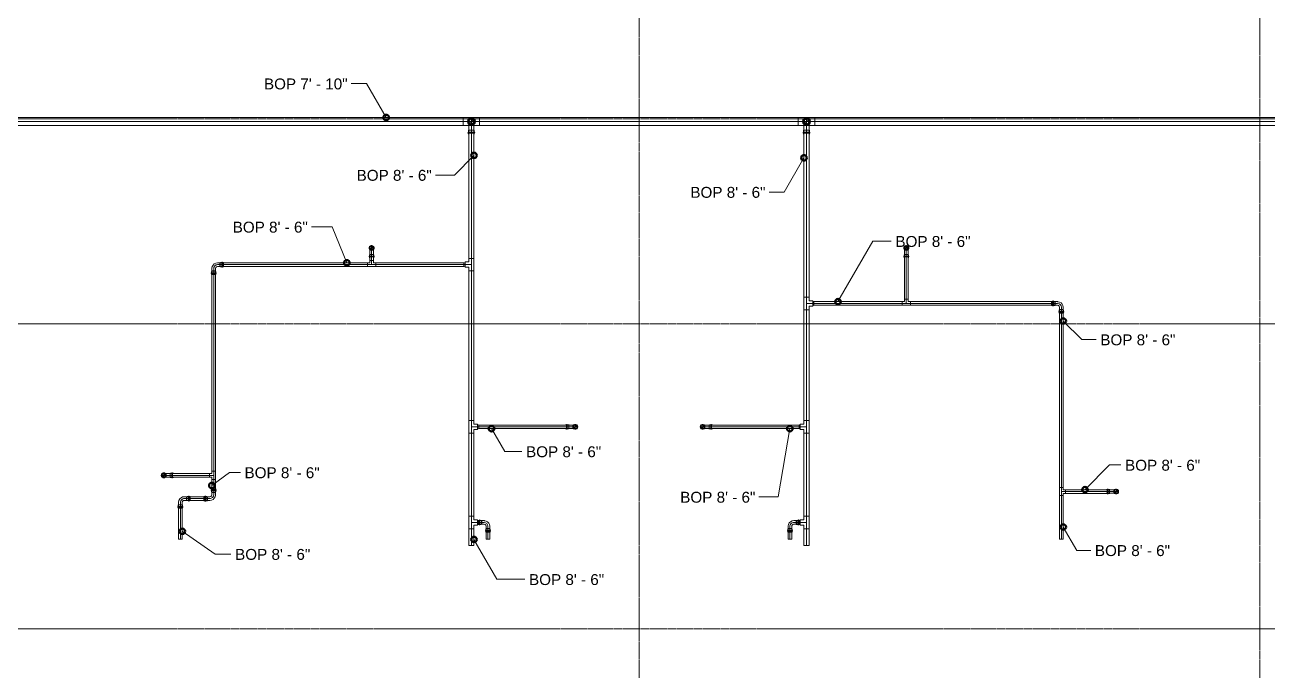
# Model space of a CAD drawing. Header units: inches. Extents: x -3679 to 241, y -496 to 1784.
# Drawn here: x -1233.8 to -785, y 73.7 to 306.9 of the extents above; entities that cross this region are included whole.
import ezdxf

# ---------------------------------------------------------------- set-up
doc = ezdxf.new("R2010")
doc.units = ezdxf.units.IN
doc.header["$MEASUREMENT"] = 0
doc.linetypes.add('Grid Line', pattern=[0.875, 0.5, -0.125, 0.125, -0.125])
for name, color, linetype, lineweight in [('G-ANNO-DIMS', 251, 'Continuous', 9), ('P-PIPE', 1, 'Continuous', 9), ('P-PIPE-CNTR', 1, 'Continuous', 9), ('S-GRID', 8, 'Continuous', 9)]:
    doc.layers.add(name, color=color, linetype=linetype, lineweight=lineweight)
doc.styles.add('Arial', font='arial.ttf', dxfattribs={"height": 3.934132})

# ---------------------------------------------------------------- blocks, each defined once
blk = doc.blocks.new('Victaulic-VicPress316-Elbow 90-45deg Style P568_P571 - Standard-V2-FIFTH LEVEL')
at = {"layer": 'P-PIPE'}
for p, q in [((-1934.31, 162.63), (-1934.64, 162.63)), ((-1933.35, 162.52), (-1934.64, 162.52)), ((-1934.64, 161.86), (-1934.64, 161.86)), ((-1934.64, 161.86), (-1934.64, 161.86)), ((-1934.64, 161.86), (-1934.64, 161.86)), ((-1934.64, 161.86), (-1934.64, 161.86)), ((-1934.31, 161.86), (-1934.31, 161.86)), ((-1934.31, 161.86), (-1934.31, 161.86)), ((-1933.56, 162.63), (-1934.02, 162.63)), ((-1934.02, 161.86), (-1934.02, 161.86)), ((-1934.02, 161.86), (-1934.02, 161.86)), ((-1932.52, 162.52), (-1933.45, 162.52)), ((-1933.45, 162.52), (-1933.45, 161.86)), ((-1933.45, 161.86), (-1933.45, 162.52)), ((-1933.45, 161.86), (-1933.45, 161.21)), ((-1933.45, 161.21), (-1933.45, 161.86)), ((-1932.52, 161.86), (-1933.45, 161.86)), ((-1933.35, 161.86), (-1933.35, 161.86)), ((-1933.35, 161.86), (-1933.35, 161.86)), ((-1932.52, 161.86), (-1931.12, 161.86)), ((-1931.12, 161.86), (-1931.12, 161.86)), ((-1934.64, 161.21), (-1933.35, 161.21)), ((-1934.64, 161.1), (-1934.31, 161.1)), ((-1934.02, 161.1), (-1933.56, 161.1)), ((-1933.45, 161.21), (-1932.52, 161.21))]:
    blk.add_line(p, q, dxfattribs=at)
at = {"layer": 'P-PIPE', "flags": 128}
for points in [[(-1934.31, 162.63), (-1934.24, 162.75), (-1934.1, 162.76), (-1934.02, 162.65), (-1934.02, 162.63)], [(-1934.31, 162.63), (-1934.31, 162.54), (-1934.31, 162.29), (-1934.31, 161.93), (-1934.31, 161.86)], [(-1934.31, 161.86), (-1934.31, 162.23), (-1934.31, 162.51), (-1934.31, 162.63), (-1934.31, 162.63)], [(-1934.31, 161.1), (-1934.31, 161.19), (-1934.31, 161.44), (-1934.31, 161.8), (-1934.31, 161.86)], [(-1934.31, 161.86), (-1934.31, 161.5), (-1934.31, 161.22), (-1934.31, 161.1), (-1934.31, 161.1)], [(-1934.02, 162.63), (-1934.02, 162.54), (-1934.02, 162.29), (-1934.02, 161.93), (-1934.02, 161.86)], [(-1934.02, 161.86), (-1934.02, 162.23), (-1934.02, 162.51), (-1934.02, 162.63), (-1934.02, 162.63)], [(-1934.02, 161.1), (-1934.02, 161.19), (-1934.02, 161.44), (-1934.02, 161.8), (-1934.02, 161.86)], [(-1934.02, 161.86), (-1934.02, 161.5), (-1934.02, 161.22), (-1934.02, 161.1), (-1934.02, 161.1)], [(-1933.56, 162.63), (-1933.36, 162.54), (-1933.35, 162.52)], [(-1931.12, 162.52), (-1931.22, 162.52), (-1931.48, 162.52), (-1931.89, 162.52), (-1932.37, 162.52), (-1932.52, 162.52)], [(-1930.21, 161.86), (-1930.31, 162.26), (-1930.56, 162.58), (-1930.93, 162.76), (-1931.34, 162.75), (-1931.71, 162.56), (-1931.96, 162.24), (-1932.04, 161.86)], [(-1932.04, 161.86), (-1931.94, 161.47), (-1931.69, 161.15), (-1931.32, 160.97), (-1930.91, 160.98), (-1930.54, 161.17), (-1930.29, 161.49), (-1930.21, 161.86)], [(-1930.36, 161.86), (-1930.45, 162.23), (-1930.7, 162.51), (-1931.06, 162.63), (-1931.43, 162.57), (-1931.73, 162.34), (-1931.88, 162), (-1931.89, 161.86)], [(-1931.89, 161.86), (-1931.8, 161.5), (-1931.55, 161.22), (-1931.19, 161.1), (-1930.82, 161.16), (-1930.52, 161.39), (-1930.37, 161.73), (-1930.36, 161.86)], [(-1934.02, 161.1), (-1934.08, 160.98), (-1934.22, 160.97), (-1934.31, 161.08), (-1934.31, 161.1)], [(-1933.35, 161.21), (-1933.54, 161.1), (-1933.56, 161.1)], [(-1932.52, 161.21), (-1932.02, 161.21), (-1931.59, 161.21), (-1931.28, 161.21), (-1931.13, 161.21), (-1931.12, 161.21)]]:
    blk.add_lwpolyline(points, dxfattribs=at)
at = {"layer": 'P-PIPE'}
for radius, start, end in [(0.766, 0, 180), (0.766, 0, 180), (0.766, 0, 180), (0.766, 180, 0), (0.766, 180, 0), (0.766, 180, 0), (0.657, 0, 180), (0.657, 0, 180), (0.657, 90, 180), (0.658, 180, 0), (0.658, 180, 0), (0.657, 180, 270), (0.658, 0, 90), (0.658, 270, 0)]:
    blk.add_arc((-1931.12, 161.86), radius, start, end, dxfattribs=at)
blk = doc.blocks.new('Victaulic-VicPress316-Elbow 90-45deg Style P568_P571 - Standard-523083-FIFTH LEVEL')
at = {"layer": 'P-PIPE'}
for p, q in [((-3.18, 0.77), (-3.52, 0.77)), ((-3.52, 0.77), (-3.52, -0.77)), ((-3.52, -0.77), (-3.52, 0.77)), ((-2.22, 0.66), (-3.52, 0.66)), ((-3.52, -0.66), (-3.52, 0.66)), ((-3.52, 0.66), (-3.52, -0.66)), ((-3.18, -0.77), (-3.18, 0.77)), ((-3.18, 0.77), (-3.18, -0.77)), ((-2.44, 0.77), (-2.89, 0.77)), ((-2.89, -0.77), (-2.89, 0.77)), ((-2.89, 0.77), (-2.89, -0.77)), ((-1.39, 0.66), (-2.33, 0.66)), ((-2.33, 0), (-2.33, 0.66)), ((-2.33, 0.66), (-2.33, 0)), ((-2.22, -0.66), (-2.22, 0.66)), ((-2.22, 0.66), (-2.22, -0.66)), ((-0.77, 3.52), (-0.77, 3.18)), ((0.77, 3.52), (-0.77, 3.52)), ((-0.77, 3.52), (0.77, 3.52)), ((-0.77, 3.18), (0.77, 3.18)), ((0.77, 3.18), (-0.77, 3.18)), ((-0.77, 2.89), (-0.77, 2.44)), ((-0.77, 2.89), (0.77, 2.89)), ((0.77, 2.89), (-0.77, 2.89)), ((-0.66, 3.52), (-0.66, 2.22)), ((-0.66, 3.52), (0.66, 3.52)), ((0.66, 3.52), (-0.66, 3.52)), ((-0.66, 2.33), (-0.66, 1.39)), ((0, 2.33), (-0.66, 2.33)), ((-0.66, 2.33), (0, 2.33)), ((-0.66, 2.22), (0.66, 2.22)), ((0.66, 2.22), (-0.66, 2.22)), ((0, 2.33), (0.66, 2.33)), ((0.66, 2.33), (0, 2.33)), ((0, 1.39), (0, 2.33)), ((0.66, 2.22), (0.66, 3.52)), ((0.66, 1.39), (0.66, 2.33)), ((0.77, 3.18), (0.77, 3.52)), ((0.77, 2.44), (0.77, 2.89)), ((-3.52, -0.66), (-2.22, -0.66)), ((-3.52, -0.77), (-3.18, -0.77)), ((-2.89, -0.77), (-2.44, -0.77)), ((-2.33, 0), (-2.33, -0.66)), ((-2.33, -0.66), (-2.33, 0)), ((-1.39, 0), (-2.33, 0)), ((-2.33, -0.66), (-1.39, -0.66))]:
    blk.add_line(p, q, dxfattribs=at)
at = {"layer": 'P-PIPE', "flags": 128}
for points in [[(-3.18, 0.77), (-3.11, 0.89), (-2.98, 0.9), (-2.89, 0.79), (-2.89, 0.77)], [(-3.18, 0.77), (-3.18, 0.67), (-3.18, 0.42), (-3.18, 0.07), (-3.18, -0.3), (-3.18, -0.6), (-3.18, -0.75), (-3.18, -0.77)], [(-3.18, -0.77), (-3.18, -0.67), (-3.18, -0.42), (-3.18, -0.07), (-3.18, 0.3), (-3.18, 0.6), (-3.18, 0.75), (-3.18, 0.77)], [(-2.89, -0.77), (-2.89, -0.67), (-2.89, -0.42), (-2.89, -0.07), (-2.89, 0.3), (-2.89, 0.6), (-2.89, 0.75), (-2.89, 0.77)], [(-2.89, 0.77), (-2.89, 0.67), (-2.89, 0.42), (-2.89, 0.07), (-2.89, -0.3), (-2.89, -0.6), (-2.89, -0.75), (-2.89, -0.77)], [(-2.44, 0.77), (-2.24, 0.68), (-2.22, 0.66)], [(-0.66, 1.39), (-0.75, 1.04), (-1, 0.77), (-1.35, 0.66), (-1.39, 0.66)], [(-1.39, -0.66), (-0.78, -0.56), (-0.23, -0.29), (0.22, 0.13), (0.53, 0.67), (0.65, 1.27), (0.66, 1.39)], [(-0.77, 2.89), (-0.89, 2.96), (-0.9, 3.1), (-0.79, 3.18), (-0.77, 3.18)], [(0.77, 3.18), (0.67, 3.18), (0.42, 3.18), (0.07, 3.18), (-0.3, 3.18), (-0.6, 3.18), (-0.75, 3.18), (-0.77, 3.18)], [(-0.77, 3.18), (-0.67, 3.18), (-0.42, 3.18), (-0.07, 3.18), (0.3, 3.18), (0.6, 3.18), (0.75, 3.18), (0.77, 3.18)], [(-0.77, 2.89), (-0.67, 2.89), (-0.42, 2.89), (-0.07, 2.89), (0.3, 2.89), (0.6, 2.89), (0.75, 2.89), (0.77, 2.89)], [(0.77, 2.89), (0.67, 2.89), (0.42, 2.89), (0.07, 2.89), (-0.3, 2.89), (-0.6, 2.89), (-0.75, 2.89), (-0.77, 2.89)], [(-0.66, 2.22), (-0.77, 2.41), (-0.77, 2.44)], [(0.77, 2.44), (0.68, 2.24), (0.66, 2.22)], [(0.77, 3.18), (0.89, 3.11), (0.9, 2.98), (0.79, 2.89), (0.77, 2.89)], [(-2.89, -0.77), (-2.96, -0.89), (-3.1, -0.9), (-3.18, -0.79), (-3.18, -0.77)], [(-2.22, -0.66), (-2.41, -0.77), (-2.44, -0.77)]]:
    blk.add_lwpolyline(points, dxfattribs=at)
at = {"layer": 'P-PIPE'}
blk.add_arc((-1.39, 1.39), 1.39, 270, 0, dxfattribs=at)
blk = doc.blocks.new('Victaulic-VicPress316-Elbow 90-45deg Style P568_P571 - Standard-V1-FIFTH LEVEL')
at = {"layer": 'P-PIPE'}
for p, q in [((-2327.12, 161.86), (-2327.12, 161.86)), ((-2327.12, 161.86), (-2325.73, 161.86)), ((-2324.79, 162.52), (-2325.73, 162.52)), ((-2325.73, 161.86), (-2324.79, 161.86)), ((-2323.6, 162.52), (-2324.9, 162.52)), ((-2324.9, 161.86), (-2324.9, 161.86)), ((-2324.9, 161.86), (-2324.9, 161.86)), ((-2324.79, 162.52), (-2324.79, 161.86)), ((-2324.79, 161.86), (-2324.79, 162.52)), ((-2324.79, 161.86), (-2324.79, 161.21)), ((-2324.79, 161.21), (-2324.79, 161.86)), ((-2324.23, 162.63), (-2324.69, 162.63)), ((-2324.23, 161.86), (-2324.23, 161.86)), ((-2324.23, 161.86), (-2324.23, 161.86)), ((-2323.6, 162.63), (-2323.94, 162.63)), ((-2323.94, 161.86), (-2323.94, 161.86)), ((-2323.94, 161.86), (-2323.94, 161.86)), ((-2323.6, 161.86), (-2323.6, 161.86)), ((-2323.6, 161.86), (-2323.6, 161.86)), ((-2323.6, 161.86), (-2323.6, 161.86)), ((-2323.6, 161.86), (-2323.6, 161.86)), ((-2325.73, 161.21), (-2324.79, 161.21)), ((-2324.9, 161.21), (-2323.6, 161.21)), ((-2324.69, 161.1), (-2324.23, 161.1)), ((-2323.94, 161.1), (-2323.6, 161.1))]:
    blk.add_line(p, q, dxfattribs=at)
at = {"layer": 'P-PIPE', "flags": 128}
for points in [[(-2326.21, 161.86), (-2326.31, 162.26), (-2326.56, 162.58), (-2326.93, 162.76), (-2327.34, 162.75), (-2327.71, 162.56), (-2327.96, 162.24), (-2328.04, 161.86)], [(-2328.04, 161.86), (-2327.94, 161.47), (-2327.69, 161.15), (-2327.32, 160.97), (-2326.91, 160.98), (-2326.54, 161.17), (-2326.29, 161.49), (-2326.21, 161.86)], [(-2326.36, 161.86), (-2326.45, 162.23), (-2326.7, 162.51), (-2327.06, 162.63), (-2327.43, 162.57), (-2327.73, 162.34), (-2327.88, 162), (-2327.89, 161.86)], [(-2327.89, 161.86), (-2327.8, 161.5), (-2327.55, 161.22), (-2327.19, 161.1), (-2326.82, 161.16), (-2326.52, 161.39), (-2326.37, 161.73), (-2326.36, 161.86)], [(-2325.73, 162.52), (-2326.23, 162.52), (-2326.66, 162.52), (-2326.97, 162.52), (-2327.12, 162.52), (-2327.12, 162.52)], [(-2324.9, 162.52), (-2324.71, 162.63), (-2324.69, 162.63)], [(-2324.23, 162.63), (-2324.17, 162.75), (-2324.03, 162.76), (-2323.94, 162.65), (-2323.94, 162.63)], [(-2324.23, 162.63), (-2324.23, 162.54), (-2324.23, 162.29), (-2324.23, 161.93), (-2324.23, 161.86)], [(-2324.23, 161.86), (-2324.23, 162.23), (-2324.23, 162.51), (-2324.23, 162.63), (-2324.23, 162.63)], [(-2324.23, 161.1), (-2324.23, 161.19), (-2324.23, 161.44), (-2324.23, 161.8), (-2324.23, 161.86)], [(-2324.23, 161.86), (-2324.23, 161.5), (-2324.23, 161.22), (-2324.23, 161.1), (-2324.23, 161.1)], [(-2323.94, 162.63), (-2323.94, 162.54), (-2323.94, 162.29), (-2323.94, 161.93), (-2323.94, 161.86)], [(-2323.94, 161.86), (-2323.94, 162.23), (-2323.94, 162.51), (-2323.94, 162.63), (-2323.94, 162.63)], [(-2323.94, 161.1), (-2323.94, 161.19), (-2323.94, 161.44), (-2323.94, 161.8), (-2323.94, 161.86)], [(-2323.94, 161.86), (-2323.94, 161.5), (-2323.94, 161.22), (-2323.94, 161.1), (-2323.94, 161.1)], [(-2327.12, 161.21), (-2327.03, 161.21), (-2326.77, 161.21), (-2326.36, 161.21), (-2325.88, 161.21), (-2325.73, 161.21)], [(-2324.69, 161.1), (-2324.89, 161.19), (-2324.9, 161.21)], [(-2323.94, 161.1), (-2324.01, 160.98), (-2324.15, 160.97), (-2324.23, 161.08), (-2324.23, 161.1)]]:
    blk.add_lwpolyline(points, dxfattribs=at)
at = {"layer": 'P-PIPE'}
for radius, start, end in [(0.767, 0, 180), (0.767, 0, 180), (0.767, 0, 180), (0.767, 180, 360), (0.767, 180, 0), (0.767, 180, 0), (0.657, 360, 180), (0.657, 0, 180), (0.657, 90, 180), (0.658, 180, 0), (0.658, 180, 0), (0.657, 180, 270), (0.658, 0, 90), (0.658, 270, 0)]:
    blk.add_arc((-2327.12, 161.86), radius, start, end, dxfattribs=at)
blk = doc.blocks.new('Victaulic-VicPress316-Elbow 90-45deg Style P568_P571 - Standard-1244383-FIFTH LEVEL')
at = {"layer": 'P-PIPE'}
for p, q in [((-3.18, 0.77), (-3.52, 0.77)), ((-3.52, 0.77), (-3.52, -0.77)), ((-3.52, -0.77), (-3.52, 0.77)), ((-2.22, 0.66), (-3.52, 0.66)), ((-3.52, -0.66), (-3.52, 0.66)), ((-3.52, 0.66), (-3.52, -0.66)), ((-3.18, -0.77), (-3.18, 0.77)), ((-3.18, 0.77), (-3.18, -0.77)), ((-2.44, 0.77), (-2.89, 0.77)), ((-2.89, -0.77), (-2.89, 0.77)), ((-2.89, 0.77), (-2.89, -0.77)), ((-1.39, 0.66), (-2.33, 0.66)), ((-2.33, 0), (-2.33, 0.66)), ((-2.33, 0.66), (-2.33, 0)), ((-2.33, 0), (-2.33, -0.66)), ((-2.33, -0.66), (-2.33, 0)), ((-1.39, 0), (-2.33, 0)), ((-2.22, -0.66), (-2.22, 0.66)), ((-2.22, 0.66), (-2.22, -0.66)), ((-3.52, -0.66), (-2.22, -0.66)), ((-3.52, -0.77), (-3.18, -0.77)), ((-2.89, -0.77), (-2.44, -0.77)), ((-2.33, -0.66), (-1.39, -0.66)), ((-0.77, -2.44), (-0.77, -2.89)), ((0.77, -2.89), (-0.77, -2.89)), ((-0.77, -2.89), (0.77, -2.89)), ((-0.77, -3.18), (-0.77, -3.52)), ((0.77, -3.18), (-0.77, -3.18)), ((-0.77, -3.18), (0.77, -3.18)), ((-0.77, -3.52), (0.77, -3.52)), ((0.77, -3.52), (-0.77, -3.52)), ((-0.66, -1.39), (-0.66, -2.33)), ((-0.66, -2.22), (-0.66, -3.52)), ((0.66, -2.22), (-0.66, -2.22)), ((-0.66, -2.22), (0.66, -2.22)), ((0, -2.33), (-0.66, -2.33)), ((-0.66, -2.33), (0, -2.33)), ((0.66, -3.52), (-0.66, -3.52)), ((-0.66, -3.52), (0.66, -3.52)), ((0, -1.39), (0, -2.33)), ((0, -2.33), (0.66, -2.33)), ((0.66, -2.33), (0, -2.33)), ((0.66, -2.33), (0.66, -1.39)), ((0.66, -3.52), (0.66, -2.22)), ((0.77, -2.89), (0.77, -2.44)), ((0.77, -3.52), (0.77, -3.18))]:
    blk.add_line(p, q, dxfattribs=at)
at = {"layer": 'P-PIPE', "flags": 128}
for points in [[(-3.18, 0.77), (-3.11, 0.89), (-2.98, 0.9), (-2.89, 0.79), (-2.89, 0.77)], [(-3.18, 0.77), (-3.18, 0.67), (-3.18, 0.42), (-3.18, 0.07), (-3.18, -0.3), (-3.18, -0.6), (-3.18, -0.75), (-3.18, -0.77)], [(-3.18, -0.77), (-3.18, -0.67), (-3.18, -0.42), (-3.18, -0.07), (-3.18, 0.3), (-3.18, 0.6), (-3.18, 0.75), (-3.18, 0.77)], [(-2.89, -0.77), (-2.89, -0.67), (-2.89, -0.42), (-2.89, -0.07), (-2.89, 0.3), (-2.89, 0.6), (-2.89, 0.75), (-2.89, 0.77)], [(-2.89, 0.77), (-2.89, 0.67), (-2.89, 0.42), (-2.89, 0.07), (-2.89, -0.3), (-2.89, -0.6), (-2.89, -0.75), (-2.89, -0.77)], [(-2.44, 0.77), (-2.24, 0.68), (-2.22, 0.66)], [(0.66, -1.39), (0.56, -0.78), (0.29, -0.23), (-0.13, 0.22), (-0.67, 0.53), (-1.27, 0.65), (-1.39, 0.66)], [(-2.89, -0.77), (-2.96, -0.89), (-3.1, -0.9), (-3.18, -0.79), (-3.18, -0.77)], [(-2.22, -0.66), (-2.41, -0.77), (-2.44, -0.77)], [(-1.39, -0.66), (-1.04, -0.75), (-0.77, -1), (-0.66, -1.35), (-0.66, -1.39)], [(-0.77, -3.18), (-0.89, -3.11), (-0.9, -2.98), (-0.79, -2.89), (-0.77, -2.89)], [(-0.77, -2.44), (-0.68, -2.24), (-0.66, -2.22)], [(0.77, -2.89), (0.67, -2.89), (0.42, -2.89), (0.07, -2.89), (-0.3, -2.89), (-0.6, -2.89), (-0.75, -2.89), (-0.77, -2.89)], [(-0.77, -2.89), (-0.67, -2.89), (-0.42, -2.89), (-0.07, -2.89), (0.3, -2.89), (0.6, -2.89), (0.75, -2.89), (0.77, -2.89)], [(-0.77, -3.18), (-0.67, -3.18), (-0.42, -3.18), (-0.07, -3.18), (0.3, -3.18), (0.6, -3.18), (0.75, -3.18), (0.77, -3.18)], [(0.77, -3.18), (0.67, -3.18), (0.42, -3.18), (0.07, -3.18), (-0.3, -3.18), (-0.6, -3.18), (-0.75, -3.18), (-0.77, -3.18)], [(0.66, -2.22), (0.77, -2.41), (0.77, -2.44)], [(0.77, -2.89), (0.89, -2.96), (0.9, -3.1), (0.79, -3.18), (0.77, -3.18)]]:
    blk.add_lwpolyline(points, dxfattribs=at)
at = {"layer": 'P-PIPE'}
blk.add_arc((-1.39, -1.39), 1.39, 360, 90, dxfattribs=at)
blk = doc.blocks.new('Transition - Generic - Plumbing-CW-1126388-FIFTH LEVEL')
at = {"layer": 'P-PIPE'}
for radius, start, end in [(1.31, 0, 180), (1.31, 180, 0), (0.812, 0, 180), (0.813, 180, 0)]:
    blk.add_arc((-2607, 272), radius, start, end, dxfattribs=at)
blk = doc.blocks.new('Victaulic-VicPress316-Elbow 90-45deg Style P568_P571 - Standard-V11-FIFTH LEVEL')
at = {"layer": 'P-PIPE'}
for p, q in [((-3077.06, 595.55), (-3077.06, 595.17)), ((-3077.06, 594.85), (-3077.06, 594.29)), ((-3076.95, 595.55), (-3076.95, 594.07)), ((-3076.95, 594.18), (-3076.95, 593.02)), ((-3076, 594.18), (-3076.95, 594.18)), ((-3076.95, 594.18), (-3076, 594.18)), ((-3076, 595.55), (-3076, 595.55)), ((-3076, 595.55), (-3076, 595.55)), ((-3076, 595.55), (-3076, 595.55)), ((-3076, 595.55), (-3076, 595.55)), ((-3076, 595.17), (-3076, 595.17)), ((-3076, 595.17), (-3076, 595.17)), ((-3076, 594.85), (-3076, 594.85)), ((-3076, 594.85), (-3076, 594.85)), ((-3075.05, 594.18), (-3076, 594.18)), ((-3076, 594.18), (-3075.05, 594.18)), ((-3076, 593.02), (-3076, 594.18)), ((-3076, 594.07), (-3076, 594.07)), ((-3076, 594.07), (-3076, 594.07)), ((-3076, 591), (-3076, 593.02)), ((-3075.05, 594.07), (-3075.05, 595.55)), ((-3075.05, 593.02), (-3075.05, 594.18)), ((-3074.94, 595.17), (-3074.94, 595.55)), ((-3074.94, 594.29), (-3074.94, 594.85)), ((-3076, 591), (-3076, 591))]:
    blk.add_line(p, q, dxfattribs=at)
at = {"layer": 'P-PIPE', "flags": 128}
for points in [[(-3077.06, 594.85), (-3077.2, 594.92), (-3077.21, 595.08), (-3077.09, 595.17), (-3077.06, 595.17)], [(-3077.06, 595.17), (-3076.97, 595.17), (-3076.71, 595.17), (-3076.32, 595.17), (-3076, 595.17)], [(-3076, 595.17), (-3076.44, 595.17), (-3076.79, 595.17), (-3077.01, 595.17), (-3077.06, 595.17)], [(-3077.06, 594.85), (-3076.97, 594.85), (-3076.71, 594.85), (-3076.32, 594.85), (-3076, 594.85)], [(-3076, 594.85), (-3076.44, 594.85), (-3076.79, 594.85), (-3077.01, 594.85), (-3077.06, 594.85)], [(-3076.95, 594.07), (-3077.06, 594.26), (-3077.06, 594.29)], [(-3076.95, 591), (-3076.95, 591.09), (-3076.95, 591.36), (-3076.95, 591.79), (-3076.95, 592.32), (-3076.95, 592.92), (-3076.95, 593.02)], [(-3074.94, 595.17), (-3075.04, 595.17), (-3075.3, 595.17), (-3075.68, 595.17), (-3076, 595.17)], [(-3076, 595.17), (-3075.57, 595.17), (-3075.21, 595.17), (-3074.99, 595.17), (-3074.94, 595.17)], [(-3074.94, 594.85), (-3075.04, 594.85), (-3075.3, 594.85), (-3075.68, 594.85), (-3076, 594.85)], [(-3076, 594.85), (-3075.57, 594.85), (-3075.21, 594.85), (-3074.99, 594.85), (-3074.94, 594.85)], [(-3074.94, 594.29), (-3075.03, 594.09), (-3075.05, 594.07)], [(-3075.05, 593.02), (-3075.05, 592.41), (-3075.05, 591.86), (-3075.05, 591.42), (-3075.05, 591.12), (-3075.05, 591), (-3075.05, 591)], [(-3074.94, 595.17), (-3074.81, 595.1), (-3074.79, 594.94), (-3074.92, 594.85), (-3074.94, 594.85)], [(-3076, 592.22), (-3076.47, 592.13), (-3076.87, 591.87), (-3077.13, 591.47), (-3077.23, 591.01), (-3077.14, 590.54), (-3076.87, 590.14), (-3076.48, 589.87), (-3076.02, 589.78), (-3076, 589.78)], [(-3076.95, 591), (-3076.86, 591.41), (-3076.6, 591.74), (-3076.23, 591.92), (-3076, 591.95)], [(-3076, 590.05), (-3076.41, 590.14), (-3076.74, 590.4), (-3076.93, 590.78), (-3076.95, 591)], [(-3076, 589.78), (-3075.54, 589.87), (-3075.14, 590.13), (-3074.87, 590.53), (-3074.78, 590.99), (-3074.87, 591.46), (-3075.13, 591.86), (-3075.53, 592.13), (-3075.99, 592.22), (-3076, 592.22)], [(-3076, 591.95), (-3075.59, 591.86), (-3075.27, 591.6), (-3075.08, 591.22), (-3075.05, 591)], [(-3075.05, 591), (-3075.15, 590.59), (-3075.4, 590.26), (-3075.78, 590.08), (-3076, 590.05)]]:
    blk.add_lwpolyline(points, dxfattribs=at)
at = {"layer": 'P-PIPE'}
for radius, start, end in [(1.06, 90, 270), (1.06, 90, 270), (1.06, 90, 270), (0.95, 90, 270), (0.95, 90, 270), (0.95, 90, 180), (0.95, 180, 270), (1.06, 270, 90), (1.06, 270, 90), (1.06, 270, 90), (0.95, 270, 90), (0.95, 270, 90), (0.95, 0, 90), (0.95, 270, 0)]:
    blk.add_arc((-3076, 591), radius, start, end, dxfattribs=at)

msp = doc.modelspace()

# ---------------------------------------------------------------- linework, layer by layer
at = {"layer": 'G-ANNO-DIMS'}
for p, q in [((-1110.42, 285.65), (-1116.02, 285.65)), ((-1103.37, 273.44), (-1110.42, 285.65)), ((-1071.67, 259.77), (-1078.76, 252.68)), ((-952.57, 258.88), (-959.7, 246.54)), ((-1078.76, 252.68), (-1085.62, 252.68)), ((-959.7, 246.54), (-965.15, 246.54)), ((-1122.92, 233.99), (-1130.35, 233.99)), ((-1117.56, 221.02), (-1122.92, 233.99)), ((-940.28, 207.02), (-927.69, 228.82)), ((-927.69, 228.82), (-921.05, 228.82)), ((-858.97, 200.03), (-852.28, 193.34)), ((-852.28, 193.34), (-847.09, 193.34)), ((-1065.35, 161.21), (-1060.59, 152.97)), ((-957.67, 161.21), (-961.84, 136.56)), ((-1060.59, 152.97), (-1054.38, 152.97)), ((-851.12, 139.19), (-842.21, 148.1)), ((-842.21, 148.1), (-838.16, 148.1)), ((-1166.28, 140.7), (-1159.92, 145.4)), ((-1159.92, 145.4), (-1156, 145.4)), ((-961.84, 136.56), (-968.8, 136.56)), ((-858.97, 125.72), (-854.12, 117.31)), ((-1176.97, 124.17), (-1165.14, 115.94)), ((-1071.67, 121.24), (-1063.37, 106.86)), ((-854.12, 117.31), (-849.05, 117.31)), ((-1165.14, 115.94), (-1159.39, 115.94)), ((-1063.37, 106.86), (-1053.3, 106.86))]:
    msp.add_line(p, q, dxfattribs=at)
at = {"layer": 'G-ANNO-DIMS', "lineweight": 50}
for centre in [(-1103.37, 273.44), (-1071.67, 259.77), (-952.57, 258.88), (-1117.56, 221.02), (-940.28, 207.02), (-858.97, 200.03), (-1065.35, 161.21), (-957.67, 161.21), (-1166.28, 140.7), (-851.12, 139.19), (-858.97, 125.72), (-1176.97, 124.17), (-1071.67, 121.24)]:
    msp.add_circle(centre, 1, dxfattribs=at)
at = {"layer": 'P-PIPE'}
for p, q in [((-1075.62, 273.44), (-1396.63, 273.44)), ((-1396.63, 270.56), (-1075.62, 270.56)), ((-1069.63, 273.44), (-1075.62, 273.44)), ((-1075.62, 270.56), (-1075.62, 273.44)), ((-1075.62, 270.56), (-1069.63, 270.56)), ((-954.62, 273.44), (-1069.63, 273.44)), ((-1069.63, 270.56), (-1069.63, 273.44)), ((-1069.63, 270.56), (-954.62, 270.56)), ((-948.63, 273.44), (-954.62, 273.44)), ((-954.62, 270.56), (-954.62, 273.44)), ((-954.62, 270.56), (-948.63, 270.56)), ((-731.48, 273.44), (-948.63, 273.44)), ((-948.63, 270.56), (-948.63, 273.44)), ((-948.63, 270.56), (-731.48, 270.56)), ((-1073.58, 268.82), (-1073.58, 222.61)), ((-1071.67, 268.82), (-1073.58, 268.82)), ((-1071.67, 222.61), (-1071.67, 268.82)), ((-952.57, 268.82), (-952.57, 208.61)), ((-950.67, 268.82), (-952.57, 268.82)), ((-950.67, 208.61), (-950.67, 268.82)), ((-1110.12, 221.02), (-1163.3, 221.02)), ((-1163.3, 219.71), (-1163.3, 221.02)), ((-1109.28, 221.02), (-1110.12, 221.02)), ((-1110.12, 221.02), (-1110.12, 219.71)), ((-1110.12, 219.71), (-1110.12, 221.02)), ((-1110.12, 219.71), (-1110.12, 221.02)), ((-1109.28, 224.03), (-1109.28, 221.86)), ((-1109.28, 224.03), (-1107.97, 224.03)), ((-1109.28, 221.86), (-1107.97, 221.86)), ((-1109.28, 221.86), (-1109.28, 221.02)), ((-1107.97, 221.86), (-1109.28, 221.86)), ((-1109.28, 221.86), (-1107.97, 221.86)), ((-1107.97, 221.86), (-1107.97, 224.03)), ((-1107.97, 221.02), (-1107.97, 221.86)), ((-1107.13, 221.02), (-1107.97, 221.02)), ((-1075.28, 221.02), (-1107.13, 221.02)), ((-1107.13, 219.71), (-1107.13, 221.02)), ((-1107.13, 221.02), (-1107.13, 219.71)), ((-1107.13, 219.71), (-1107.13, 221.02)), ((-1074.87, 221.18), (-1075.28, 220.93)), ((-1075.28, 219.71), (-1075.28, 221.02)), ((-1073.58, 221.32), (-1074.87, 221.32)), ((-1074.87, 219.41), (-1074.87, 221.32)), ((-1074.87, 221.32), (-1074.87, 219.41)), ((-1073.58, 222.61), (-1073.58, 221.32)), ((-1073.58, 222.61), (-1071.67, 222.61)), ((-1071.67, 222.61), (-1073.58, 222.61)), ((-1071.67, 222.61), (-1073.58, 222.61)), ((-1071.67, 218.12), (-1071.67, 222.61)), ((-916.28, 224.03), (-916.28, 207.86)), ((-916.28, 224.03), (-914.97, 224.03)), ((-914.97, 207.86), (-914.97, 224.03)), ((-1166.28, 218.03), (-1166.28, 145.86)), ((-1164.97, 218.03), (-1166.28, 218.03)), ((-1164.97, 145.86), (-1164.97, 218.03)), ((-1163.3, 219.71), (-1110.12, 219.71)), ((-1110.12, 219.71), (-1107.13, 219.71)), ((-1107.13, 219.71), (-1075.28, 219.71)), ((-1075.28, 219.8), (-1074.87, 219.55)), ((-1074.87, 219.41), (-1073.58, 219.41)), ((-1073.58, 219.41), (-1073.58, 218.12)), ((-1073.58, 218.12), (-1071.67, 218.12)), ((-1071.67, 218.12), (-1073.58, 218.12)), ((-1073.58, 218.12), (-1073.58, 164.11)), ((-1073.58, 218.12), (-1071.67, 218.12)), ((-1071.67, 164.11), (-1071.67, 218.12)), ((-952.58, 208.61), (-952.58, 204.12)), ((-950.67, 208.61), (-952.58, 208.61)), ((-952.58, 208.61), (-950.67, 208.61)), ((-950.67, 208.61), (-952.57, 208.61)), ((-950.67, 207.32), (-950.67, 208.61)), ((-949.38, 207.32), (-950.67, 207.32)), ((-949.38, 207.32), (-949.38, 205.41)), ((-949.38, 205.41), (-949.38, 207.32)), ((-948.97, 206.93), (-949.38, 207.18)), ((-917.12, 207.02), (-948.97, 207.02)), ((-948.97, 207.02), (-948.97, 205.71)), ((-917.12, 207.02), (-917.12, 205.71)), ((-916.28, 207.02), (-917.12, 207.02)), ((-917.12, 207.02), (-917.12, 205.71)), ((-917.12, 205.71), (-917.12, 207.02)), ((-916.28, 207.86), (-914.97, 207.86)), ((-916.28, 207.86), (-916.28, 207.02)), ((-916.28, 207.86), (-914.97, 207.86)), ((-914.97, 207.86), (-916.28, 207.86)), ((-914.97, 207.02), (-914.97, 207.86)), ((-914.13, 207.02), (-914.97, 207.02)), ((-914.13, 207.02), (-914.13, 205.71)), ((-914.13, 205.71), (-914.13, 207.02)), ((-861.96, 207.02), (-914.13, 207.02)), ((-914.13, 207.02), (-914.13, 205.71)), ((-861.96, 207.02), (-861.96, 205.71)), ((-950.67, 204.12), (-952.58, 204.12)), ((-952.58, 204.12), (-950.67, 204.12)), ((-952.57, 204.12), (-952.57, 164.11)), ((-952.57, 204.12), (-950.67, 204.12)), ((-950.67, 204.12), (-950.67, 205.41)), ((-950.67, 205.41), (-949.38, 205.41)), ((-950.67, 164.11), (-950.67, 204.12)), ((-949.38, 205.55), (-948.97, 205.8)), ((-948.97, 205.71), (-917.12, 205.71)), ((-917.12, 205.71), (-914.13, 205.71)), ((-914.13, 205.71), (-861.96, 205.71)), ((-860.29, 204.03), (-860.29, 140.03)), ((-860.29, 204.03), (-858.97, 204.03)), ((-858.97, 140.03), (-858.97, 204.03)), ((-1073.58, 164.11), (-1073.58, 159.62)), ((-1071.67, 164.11), (-1073.58, 164.11)), ((-1073.58, 164.11), (-1071.67, 164.11)), ((-1073.58, 164.11), (-1071.67, 164.11)), ((-1071.67, 162.82), (-1071.67, 164.11)), ((-1070.38, 162.82), (-1071.67, 162.82)), ((-1070.38, 160.91), (-1070.38, 162.82)), ((-1070.38, 162.82), (-1070.38, 160.91)), ((-1069.97, 162.43), (-1070.38, 162.68)), ((-1037.45, 162.52), (-1069.97, 162.52)), ((-1069.97, 161.21), (-1069.97, 162.52)), ((-1037.45, 161.21), (-1037.45, 162.52)), ((-954.28, 162.52), (-986.8, 162.52)), ((-986.8, 161.21), (-986.8, 162.52)), ((-953.87, 162.68), (-954.28, 162.43)), ((-954.28, 161.21), (-954.28, 162.52)), ((-952.58, 162.82), (-953.87, 162.82)), ((-953.87, 160.91), (-953.87, 162.82)), ((-953.87, 162.82), (-953.87, 160.91)), ((-952.58, 164.11), (-952.58, 162.82)), ((-952.58, 164.11), (-950.67, 164.11)), ((-950.67, 164.11), (-952.58, 164.11)), ((-952.57, 164.11), (-950.67, 164.11)), ((-950.67, 159.62), (-950.67, 164.11)), ((-1071.67, 159.62), (-1073.58, 159.62)), ((-1073.58, 159.62), (-1071.67, 159.62)), ((-1073.58, 159.62), (-1073.58, 129.61)), ((-1073.58, 159.62), (-1071.67, 159.62)), ((-1071.67, 159.62), (-1071.67, 160.91)), ((-1071.67, 160.91), (-1070.38, 160.91)), ((-1071.67, 129.61), (-1071.67, 159.62)), ((-1070.38, 161.05), (-1069.97, 161.3)), ((-1069.97, 161.21), (-1037.45, 161.21)), ((-986.8, 161.21), (-954.28, 161.21)), ((-954.28, 161.3), (-953.87, 161.05)), ((-953.87, 160.91), (-952.58, 160.91)), ((-952.58, 160.91), (-952.58, 159.62)), ((-952.58, 159.62), (-950.67, 159.62)), ((-950.67, 159.62), (-952.58, 159.62)), ((-952.57, 159.62), (-952.57, 129.61)), ((-952.57, 159.62), (-950.67, 159.62)), ((-950.67, 129.61), (-950.67, 159.62)), ((-1167.12, 145.02), (-1181.3, 145.02)), ((-1181.3, 143.71), (-1181.3, 145.02)), ((-1181.3, 143.71), (-1167.12, 143.71)), ((-1167.12, 143.71), (-1167.12, 145.02)), ((-1166.28, 145.02), (-1167.12, 145.02)), ((-1167.12, 145.02), (-1167.12, 143.71)), ((-1167.12, 143.71), (-1167.12, 145.02)), ((-1167.12, 143.71), (-1166.28, 143.71)), ((-1164.97, 145.86), (-1166.28, 145.86)), ((-1166.28, 145.86), (-1166.28, 145.02)), ((-1166.28, 145.86), (-1164.97, 145.86)), ((-1164.97, 145.86), (-1166.28, 145.86)), ((-1166.28, 143.71), (-1166.28, 142.87)), ((-1164.97, 142.87), (-1164.97, 145.86)), ((-1166.28, 142.87), (-1164.97, 142.87)), ((-1164.97, 142.87), (-1166.28, 142.87)), ((-1166.28, 142.87), (-1166.28, 138.32)), ((-1166.28, 142.87), (-1164.97, 142.87)), ((-1164.97, 138.32), (-1164.97, 142.87)), ((-860.29, 140.03), (-860.29, 137.04)), ((-858.97, 140.03), (-860.29, 140.03)), ((-860.29, 140.03), (-858.97, 140.03)), ((-860.29, 140.03), (-858.97, 140.03)), ((-858.97, 139.19), (-858.97, 140.03)), ((-858.14, 139.19), (-858.97, 139.19)), ((-842.23, 139.19), (-858.14, 139.19)), ((-858.14, 139.19), (-858.14, 137.87)), ((-858.14, 137.87), (-858.14, 139.19)), ((-858.14, 139.19), (-858.14, 137.87)), ((-842.23, 139.19), (-842.23, 137.87)), ((-1175.3, 135.34), (-1175.3, 136.65)), ((-1175.3, 135.34), (-1167.96, 135.34)), ((-1167.96, 136.65), (-1175.3, 136.65)), ((-1167.96, 135.34), (-1167.96, 136.65)), ((-1166.28, 138.32), (-1164.97, 138.32)), ((-860.29, 137.04), (-860.29, 121.36)), ((-860.29, 137.04), (-858.97, 137.04)), ((-858.97, 137.04), (-860.29, 137.04)), ((-860.29, 137.04), (-858.97, 137.04)), ((-858.97, 137.04), (-858.97, 137.87)), ((-858.97, 137.87), (-858.14, 137.87)), ((-858.97, 121.36), (-858.97, 137.04)), ((-858.14, 137.87), (-842.23, 137.87)), ((-1178.28, 133.67), (-1178.28, 121.36)), ((-1178.28, 133.67), (-1176.97, 133.67)), ((-1176.97, 121.36), (-1176.97, 133.67)), ((-1073.58, 129.61), (-1073.58, 125.12)), ((-1071.67, 129.61), (-1073.58, 129.61)), ((-1073.58, 129.61), (-1071.67, 129.61)), ((-1073.58, 129.61), (-1071.67, 129.61)), ((-1071.67, 128.32), (-1071.67, 129.61)), ((-1070.38, 128.32), (-1071.67, 128.32)), ((-1071.67, 125.12), (-1071.67, 126.41)), ((-1071.67, 126.41), (-1070.38, 126.41)), ((-1070.38, 126.41), (-1070.38, 128.32)), ((-1070.38, 128.32), (-1070.38, 126.41)), ((-1069.97, 127.93), (-1070.38, 128.18)), ((-1070.38, 126.55), (-1069.97, 126.8)), ((-1068.95, 128.02), (-1069.97, 128.02)), ((-1069.97, 126.71), (-1069.97, 128.02)), ((-1069.97, 126.71), (-1068.95, 126.71)), ((-1068.95, 126.71), (-1068.95, 128.02)), ((-954.28, 128.02), (-955.3, 128.02)), ((-955.3, 126.71), (-955.3, 128.02)), ((-955.3, 126.71), (-954.28, 126.71)), ((-953.87, 128.18), (-954.28, 127.93)), ((-954.28, 126.71), (-954.28, 128.02)), ((-954.28, 126.8), (-953.87, 126.55)), ((-952.58, 128.32), (-953.87, 128.32)), ((-953.87, 126.41), (-953.87, 128.32)), ((-953.87, 128.32), (-953.87, 126.41)), ((-953.87, 126.41), (-952.58, 126.41)), ((-952.58, 129.61), (-952.58, 128.32)), ((-952.58, 129.61), (-950.67, 129.61)), ((-950.67, 129.61), (-952.58, 129.61)), ((-952.58, 126.41), (-952.58, 125.12)), ((-952.57, 129.61), (-950.67, 129.61)), ((-950.67, 125.12), (-950.67, 129.61)), ((-1178.28, 121.36), (-1176.97, 121.36)), ((-1073.58, 125.12), (-1073.58, 119)), ((-1073.58, 125.12), (-1071.67, 125.12)), ((-1071.67, 125.12), (-1073.58, 125.12)), ((-1073.58, 125.12), (-1071.67, 125.12)), ((-1071.67, 119), (-1071.67, 125.12)), ((-1067.28, 125.03), (-1067.28, 121.36)), ((-1067.28, 125.03), (-1065.97, 125.03)), ((-1067.28, 121.36), (-1065.97, 121.36)), ((-1065.97, 121.36), (-1065.97, 125.03)), ((-958.28, 125.03), (-958.28, 121.36)), ((-958.28, 125.03), (-956.97, 125.03)), ((-958.28, 121.36), (-956.97, 121.36)), ((-956.97, 121.36), (-956.97, 125.03)), ((-952.58, 125.12), (-950.67, 125.12)), ((-950.67, 125.12), (-952.58, 125.12)), ((-952.57, 125.12), (-952.57, 119)), ((-952.57, 125.12), (-950.67, 125.12)), ((-950.67, 119), (-950.67, 125.12)), ((-860.29, 121.36), (-858.97, 121.36)), ((-1073.58, 119), (-1071.67, 119)), ((-952.57, 119), (-950.67, 119))]:
    msp.add_line(p, q, dxfattribs=at)
for centre, radius, start, end in [((-1072.62, 272), 1.44, 0, 180), ((-1072.62, 272), 1.44, 180, 0), ((-1072.62, 272), 0.95, 0, 180), ((-1072.62, 272), 0.95, 180, 0), ((-1072.62, 271.53), 0.475, 90, 270), ((-1072.62, 272.48), 0.475, 270, 90), ((-951.63, 272), 1.44, 0, 180), ((-951.63, 272), 1.44, 180, 0), ((-951.63, 272), 0.95, 0, 180), ((-951.63, 272), 0.95, 180, 0), ((-951.63, 271.53), 0.475, 90, 270), ((-951.63, 272.48), 0.475, 270, 90), ((-1108.62, 226.36), 0.658, 0, 180), ((-1108.62, 226.36), 0.658, 180, 0), ((-1108.62, 226.04), 0.329, 90, 270), ((-1108.62, 226.69), 0.329, 270, 90), ((-915.62, 226.36), 0.658, 0, 180), ((-915.62, 226.36), 0.658, 180, 0), ((-915.62, 226.04), 0.329, 90, 270), ((-915.62, 226.69), 0.329, 270, 90), ((-1035.12, 161.86), 0.658, 0, 180), ((-1035.12, 161.86), 0.658, 180, 0), ((-1035.12, 161.54), 0.329, 90, 270), ((-1035.12, 162.19), 0.329, 270, 90), ((-989.12, 161.86), 0.658, 0, 180), ((-989.12, 161.86), 0.658, 180, 0), ((-989.12, 161.54), 0.329, 90, 270), ((-989.12, 162.19), 0.329, 270, 90), ((-1183.62, 144.36), 0.658, 0, 180), ((-1183.62, 144.36), 0.658, 180, 0), ((-1183.62, 144.04), 0.329, 90, 270), ((-1183.62, 144.69), 0.329, 270, 90), ((-839.9, 138.53), 0.658, 0, 180), ((-839.9, 138.86), 0.329, 270, 90), ((-839.9, 138.53), 0.658, 180, 0), ((-839.9, 138.2), 0.329, 90, 270)]:
    msp.add_arc(centre, radius, start, end, dxfattribs=at)
at = {"layer": 'P-PIPE-CNTR'}
for p, q in [((-1396.63, 272), (-1075.62, 272)), ((-1396.63, 272), (-1075.62, 272)), ((-1069.63, 272), (-1075.62, 272)), ((-1074.12, 272), (-1071.12, 272)), ((-1072.62, 270.5), (-1072.62, 273.5)), ((-1072.62, 272), (-1072.62, 269.98)), ((-1072.62, 269.98), (-1072.62, 268.82)), ((-1072.62, 269.98), (-1072.62, 267.45)), ((-1069.63, 272), (-954.62, 272)), ((-1069.63, 272), (-954.62, 272)), ((-948.63, 272), (-954.62, 272)), ((-953.13, 272), (-950.13, 272)), ((-951.63, 270.5), (-951.63, 273.5)), ((-951.63, 272), (-951.63, 269.98)), ((-951.63, 269.98), (-951.63, 268.82)), ((-951.63, 269.98), (-951.63, 267.45)), ((-948.63, 272), (-731.48, 272)), ((-948.63, 272), (-731.48, 272)), ((-1072.62, 222.61), (-1072.62, 268.82)), ((-1072.62, 222.61), (-1072.62, 268.82)), ((-951.63, 208.61), (-951.63, 268.82)), ((-951.63, 208.61), (-951.63, 268.82)), ((-1109.62, 226.36), (-1107.62, 226.36)), ((-1108.62, 225.36), (-1108.62, 227.36)), ((-1108.62, 226.36), (-1108.62, 224.97)), ((-1108.62, 224.97), (-1108.62, 224.03)), ((-1108.62, 224.97), (-1108.62, 222.84)), ((-916.62, 226.36), (-914.62, 226.36)), ((-915.62, 225.36), (-915.62, 227.36)), ((-915.62, 226.36), (-915.62, 224.97)), ((-915.62, 224.97), (-915.62, 224.03)), ((-915.62, 224.97), (-915.62, 222.84)), ((-1163.3, 220.36), (-1164.23, 220.36)), ((-1163.3, 220.36), (-1110.12, 220.36)), ((-1163.3, 220.36), (-1110.12, 220.36)), ((-1107.13, 220.36), (-1110.12, 220.36)), ((-1108.62, 224.03), (-1108.62, 221.86)), ((-1108.62, 224.03), (-1108.62, 221.86)), ((-1108.62, 221.86), (-1108.62, 220.36)), ((-1107.13, 220.36), (-1075.28, 220.36)), ((-1107.13, 220.36), (-1075.28, 220.36)), ((-1074.87, 220.36), (-1075.28, 220.36)), ((-1074.87, 220.36), (-1072.62, 220.36)), ((-1072.62, 218.12), (-1072.62, 222.61)), ((-915.62, 224.03), (-915.62, 207.86)), ((-915.62, 224.03), (-915.62, 207.86)), ((-1165.63, 218.97), (-1165.63, 218.03)), ((-1165.63, 218.97), (-1165.63, 216.84)), ((-1165.63, 145.86), (-1165.63, 218.03)), ((-1165.63, 145.86), (-1165.63, 218.03)), ((-1072.62, 218.12), (-1072.62, 164.11)), ((-1072.62, 218.12), (-1072.62, 164.11)), ((-951.63, 208.61), (-951.63, 204.12)), ((-915.62, 207.86), (-915.62, 206.36)), ((-949.38, 206.36), (-951.63, 206.36)), ((-951.63, 204.12), (-951.63, 164.11)), ((-951.63, 204.12), (-951.63, 164.11)), ((-949.38, 206.36), (-948.97, 206.36)), ((-917.12, 206.36), (-948.97, 206.36)), ((-917.12, 206.36), (-948.97, 206.36)), ((-917.12, 206.36), (-914.13, 206.36)), ((-861.96, 206.36), (-914.13, 206.36)), ((-861.96, 206.36), (-914.13, 206.36)), ((-861.02, 206.36), (-863.15, 206.36)), ((-861.02, 206.36), (-861.96, 206.36)), ((-859.63, 204.03), (-859.63, 204.97)), ((-859.63, 204.03), (-859.63, 140.03)), ((-859.63, 204.03), (-859.63, 140.03)), ((-1072.62, 159.62), (-1072.62, 164.11)), ((-1070.38, 161.86), (-1072.62, 161.86)), ((-1070.38, 161.86), (-1069.97, 161.86)), ((-1069.97, 161.86), (-1037.45, 161.86)), ((-1069.97, 161.86), (-1037.45, 161.86)), ((-1037.45, 161.86), (-1036.52, 161.86)), ((-1036.52, 161.86), (-1035.12, 161.86)), ((-1036.12, 161.86), (-1034.12, 161.86)), ((-1035.12, 160.86), (-1035.12, 162.86)), ((-990.12, 161.86), (-988.12, 161.86)), ((-989.12, 160.86), (-989.12, 162.86)), ((-989.12, 161.86), (-987.73, 161.86)), ((-987.73, 161.86), (-986.8, 161.86)), ((-987.73, 161.86), (-985.6, 161.86)), ((-986.8, 161.86), (-954.28, 161.86)), ((-986.8, 161.86), (-954.28, 161.86)), ((-953.87, 161.86), (-954.28, 161.86)), ((-953.87, 161.86), (-951.63, 161.86)), ((-951.63, 159.62), (-951.63, 164.11)), ((-1072.62, 159.62), (-1072.62, 129.61)), ((-1072.62, 159.62), (-1072.62, 129.61)), ((-951.63, 159.62), (-951.63, 129.61)), ((-951.63, 159.62), (-951.63, 129.61)), ((-1184.62, 144.36), (-1182.62, 144.36)), ((-1183.62, 143.36), (-1183.62, 145.36)), ((-1183.62, 144.36), (-1182.23, 144.36)), ((-1182.23, 144.36), (-1181.3, 144.36)), ((-1182.23, 144.36), (-1180.11, 144.36)), ((-1181.3, 144.36), (-1167.12, 144.36)), ((-1181.3, 144.36), (-1167.12, 144.36)), ((-1167.12, 144.36), (-1165.63, 144.36)), ((-1165.63, 145.86), (-1165.63, 142.87)), ((-1165.63, 142.87), (-1165.63, 138.32)), ((-1165.63, 142.87), (-1165.63, 138.32)), ((-1165.63, 137.39), (-1165.63, 139.51)), ((-859.63, 137.04), (-859.63, 140.03)), ((-839.9, 137.53), (-839.9, 139.53)), ((-1176.23, 136), (-1175.3, 136)), ((-1176.23, 136), (-1174.11, 136)), ((-1175.3, 136), (-1167.96, 135.99)), ((-1175.3, 136), (-1167.96, 135.99)), ((-1167.96, 135.99), (-1167.02, 135.99)), ((-1165.63, 137.39), (-1165.63, 138.32)), ((-858.14, 138.53), (-859.63, 138.53)), ((-859.63, 137.04), (-859.63, 121.36)), ((-859.63, 137.04), (-859.63, 121.36)), ((-842.23, 138.53), (-858.14, 138.53)), ((-842.23, 138.53), (-858.14, 138.53)), ((-842.23, 138.53), (-841.29, 138.53)), ((-841.29, 138.53), (-839.9, 138.53)), ((-840.9, 138.53), (-838.9, 138.53)), ((-1177.63, 133.67), (-1177.63, 134.6)), ((-1177.63, 133.67), (-1177.63, 121.36)), ((-1177.63, 133.67), (-1177.63, 121.36)), ((-1072.62, 125.12), (-1072.62, 129.61)), ((-1070.38, 127.36), (-1072.62, 127.36)), ((-1070.38, 127.36), (-1069.97, 127.36)), ((-1068.02, 127.36), (-1070.14, 127.36)), ((-1069.97, 127.36), (-1068.95, 127.36)), ((-1069.97, 127.36), (-1068.95, 127.36)), ((-1068.02, 127.36), (-1068.95, 127.36)), ((-1066.63, 125.03), (-1066.63, 125.97)), ((-957.63, 125.97), (-957.63, 125.03)), ((-957.63, 125.97), (-957.63, 123.84)), ((-955.3, 127.36), (-956.23, 127.36)), ((-955.3, 127.36), (-954.28, 127.36)), ((-955.3, 127.36), (-954.28, 127.36)), ((-953.87, 127.36), (-954.28, 127.36)), ((-953.87, 127.36), (-951.63, 127.36)), ((-951.63, 125.12), (-951.63, 129.61)), ((-1072.62, 125.12), (-1072.62, 119)), ((-1072.62, 125.12), (-1072.62, 119)), ((-1066.63, 125.03), (-1066.63, 121.36)), ((-1066.63, 125.03), (-1066.63, 121.36)), ((-957.63, 125.03), (-957.63, 121.36)), ((-957.63, 125.03), (-957.63, 121.36)), ((-951.63, 125.12), (-951.63, 119)), ((-951.63, 125.12), (-951.63, 119))]:
    msp.add_line(p, q, dxfattribs=at)
for centre, start, end in [((-1164.23, 218.97), 90, 180), ((-861.02, 204.97), 0, 90), ((-1176.23, 134.6), 90, 180), ((-1167.02, 137.39), 269.9939, 359.9939), ((-1068.02, 125.97), 0, 90), ((-956.23, 125.97), 90, 180)]:
    msp.add_arc(centre, 1.39, start, end, dxfattribs=at)
at = {"layer": 'S-GRID', "linetype": 'Grid Line'}
for p, q in [((-1012, -484.26), (-1012, 1771.74)), ((-788, 1771.74), (-788, -484.26)), ((228, 273), (-3666.39, 273)), ((228, 199), (-3666.39, 199)), ((228, 89), (-3666.39, 89))]:
    msp.add_line(p, q, dxfattribs=at)

# ---------------------------------------------------------------- block references
at = {"layer": 'P-PIPE'}
for name, p in [('Transition - Generic - Plumbing-CW-1126388-FIFTH LEVEL', (1534.38, 0)), ('Transition - Generic - Plumbing-CW-1126388-FIFTH LEVEL', (1655.38, 0)), ('Victaulic-VicPress316-Elbow 90-45deg Style P568_P571 - Standard-V2-FIFTH LEVEL', (896, 0)), ('Victaulic-VicPress316-Elbow 90-45deg Style P568_P571 - Standard-V1-FIFTH LEVEL', (1338, 0)), ('Victaulic-VicPress316-Elbow 90-45deg Style P568_P571 - Standard-V1-FIFTH LEVEL', (1143.5, -17.5)), ('Victaulic-VicPress316-Elbow 90-45deg Style P568_P571 - Standard-V2-FIFTH LEVEL', (1091.23, -23.33))]:
    msp.add_blockref(name, p, dxfattribs=at)
at = {"layer": 'P-PIPE', "extrusion": (0, 0, -1), "rotation": 180}
for p in [(-2003.38, 863), (-2124.38, 863)]:
    msp.add_blockref('Victaulic-VicPress316-Elbow 90-45deg Style P568_P571 - Standard-V11-FIFTH LEVEL', p, dxfattribs=at)
at = {"layer": 'P-PIPE'}
for name, p, rotation in [('Victaulic-VicPress316-Elbow 90-45deg Style P568_P571 - Standard-V1-FIFTH LEVEL', (-1270.49, -2100.76), 270), ('Victaulic-VicPress316-Elbow 90-45deg Style P568_P571 - Standard-V1-FIFTH LEVEL', (-1077.49, -2100.76), 270), ('Victaulic-VicPress316-Elbow 90-45deg Style P568_P571 - Standard-523083-FIFTH LEVEL', (-1165.63, 220.36), 180), ('Victaulic-VicPress316-Elbow 90-45deg Style P568_P571 - Standard-523083-FIFTH LEVEL', (-859.63, 206.36), 90), ('Victaulic-VicPress316-Elbow 90-45deg Style P568_P571 - Standard-523083-FIFTH LEVEL', (-1165.63, 135.99), 359.9938608501915), ('Victaulic-VicPress316-Elbow 90-45deg Style P568_P571 - Standard-1244383-FIFTH LEVEL', (-1177.63, 136), 89.9999999999999), ('Victaulic-VicPress316-Elbow 90-45deg Style P568_P571 - Standard-523083-FIFTH LEVEL', (-1066.63, 127.36), 90), ('Victaulic-VicPress316-Elbow 90-45deg Style P568_P571 - Standard-523083-FIFTH LEVEL', (-957.63, 127.36), 180)]:
    msp.add_blockref(name, p, dxfattribs=dict(at, rotation=rotation))

# ---------------------------------------------------------------- texts
at = {"layer": 'G-ANNO-DIMS', "char_height": 3.9341, "attachment_point": 1, "line_spacing_factor": 0.938532, "style": 'Arial'}
for s, insert, width in [('BOP 7\' - 10"', (-1147.48, 287.52), 35.952), ('BOP 8\' - 6"', (-1114.04, 254.55), 32.304), ('BOP 8\' - 6"', (-993.57, 248.41), 32.304), ('BOP 8\' - 6"', (-1158.77, 235.86), 32.304), ('BOP 8\' - 6"', (-919.55, 230.69), 32.304), ('BOP 8\' - 6"', (-845.59, 195.21), 32.304), ('BOP 8\' - 6"', (-1052.88, 154.84), 32.304), ('BOP 8\' - 6"', (-836.66, 149.97), 32.304), ('BOP 8\' - 6"', (-1154.5, 147.27), 32.304), ('BOP 8\' - 6"', (-997.22, 138.43), 32.304), ('BOP 8\' - 6"', (-1157.89, 117.81), 32.304), ('BOP 8\' - 6"', (-847.55, 119.18), 32.304), ('BOP 8\' - 6"', (-1051.8, 108.73), 32.304)]:
    msp.add_mtext(s, dxfattribs=dict(at, insert=insert, width=width))

doc.saveas('drawing.dxf')
